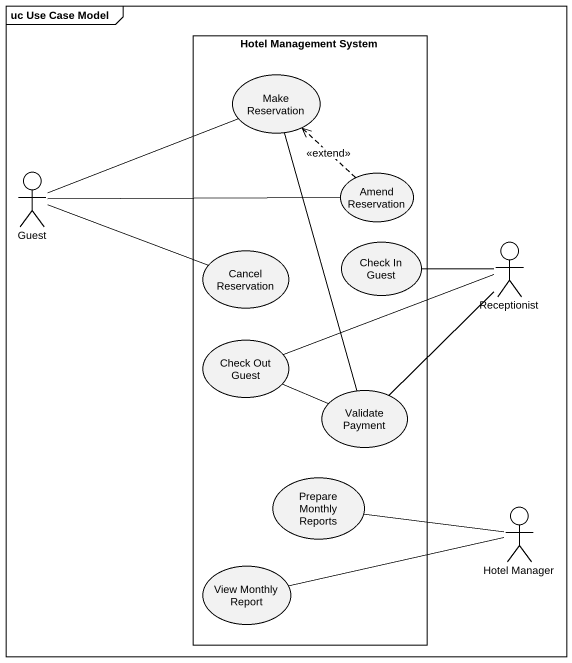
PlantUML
@startuml
mainframe uc Use Case Model
rectangle "Hotel Management System" as Hotel_Management_System {
  usecase "Make Reservation" as Make_Reservation
  usecase "Amend Reservation" as Amend_Reservation
  usecase "Cancel Reservation" as Cancel_Reservation
  usecase "Check In Guest" as Check_In_Guest
  usecase "Check Out Guest" as Check_Out_Guest
  usecase "Validate Payment" as Validate_Payment
  usecase "Prepare Monthly Reports" as Prepare_Monthly_Reports
  usecase "View Monthly Report" as View_Monthly_Report
}
actor Guest
actor Receptionist
actor "Hotel Manager" as Hotel_Manager
Make_Reservation -- Validate_Payment
Guest -right- Make_Reservation
Guest -right- Amend_Reservation
Guest -right- Cancel_Reservation
Amend_Reservation .up.> Make_Reservation : <<extend>>
Receptionist -left- Check_In_Guest
Receptionist -left- Check_Out_Guest
Receptionist -- Validate_Payment
Check_Out_Guest -right- Validate_Payment
Hotel_Manager -left- Prepare_Monthly_Reports
Hotel_Manager -left- View_Monthly_Report
@enduml
